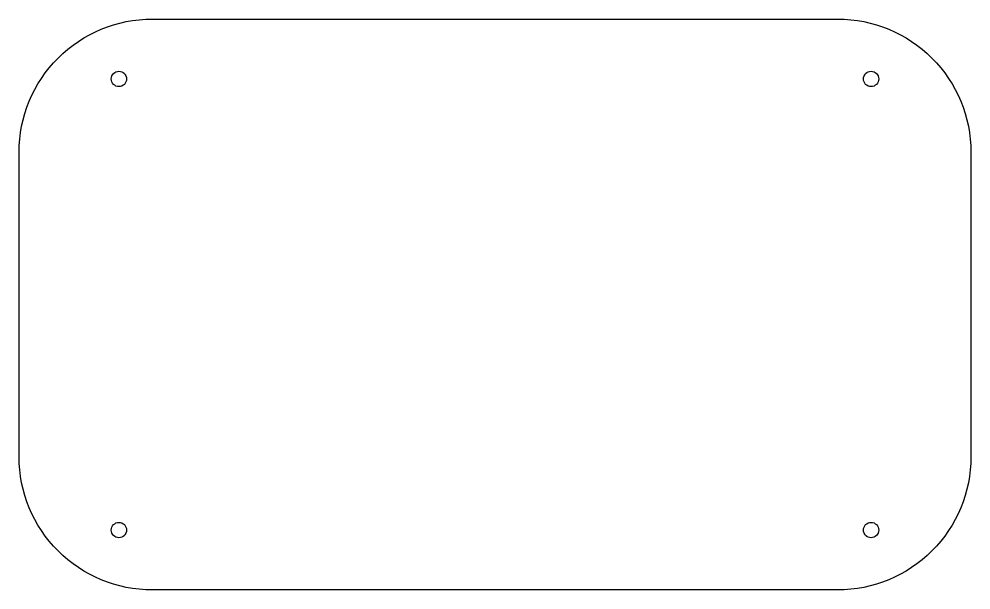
# Model space of a CAD drawing. Header units: millimetres. Extents: x -64 to 64, y -38 to 38.
import ezdxf

# ---------------------------------------------------------------- set-up
doc = ezdxf.new("R2010")
doc.units = ezdxf.units.MM
doc.layers.get('0').update_dxf_attribs({"linetype": 'CONTINUOUS'})

msp = doc.modelspace()

# ---------------------------------------------------------------- linework, layer by layer
msp.add_lwpolyline([(45.72, -38.1), (-45.72, -38.1, -0.414214), (-63.5, -20.32), (-63.5, 20.32, -0.414214), (-45.72, 38.1), (45.72, 38.1, -0.414214), (63.5, 20.32), (63.5, -20.32, -0.414214)], format="xyb", close=True)
for centre in [(-50.17, 30.1), (50.17, 30.1), (-50.17, -30.1), (50.17, -30.1)]:
    msp.add_circle(centre, 1.02)

doc.saveas('drawing.dxf')
